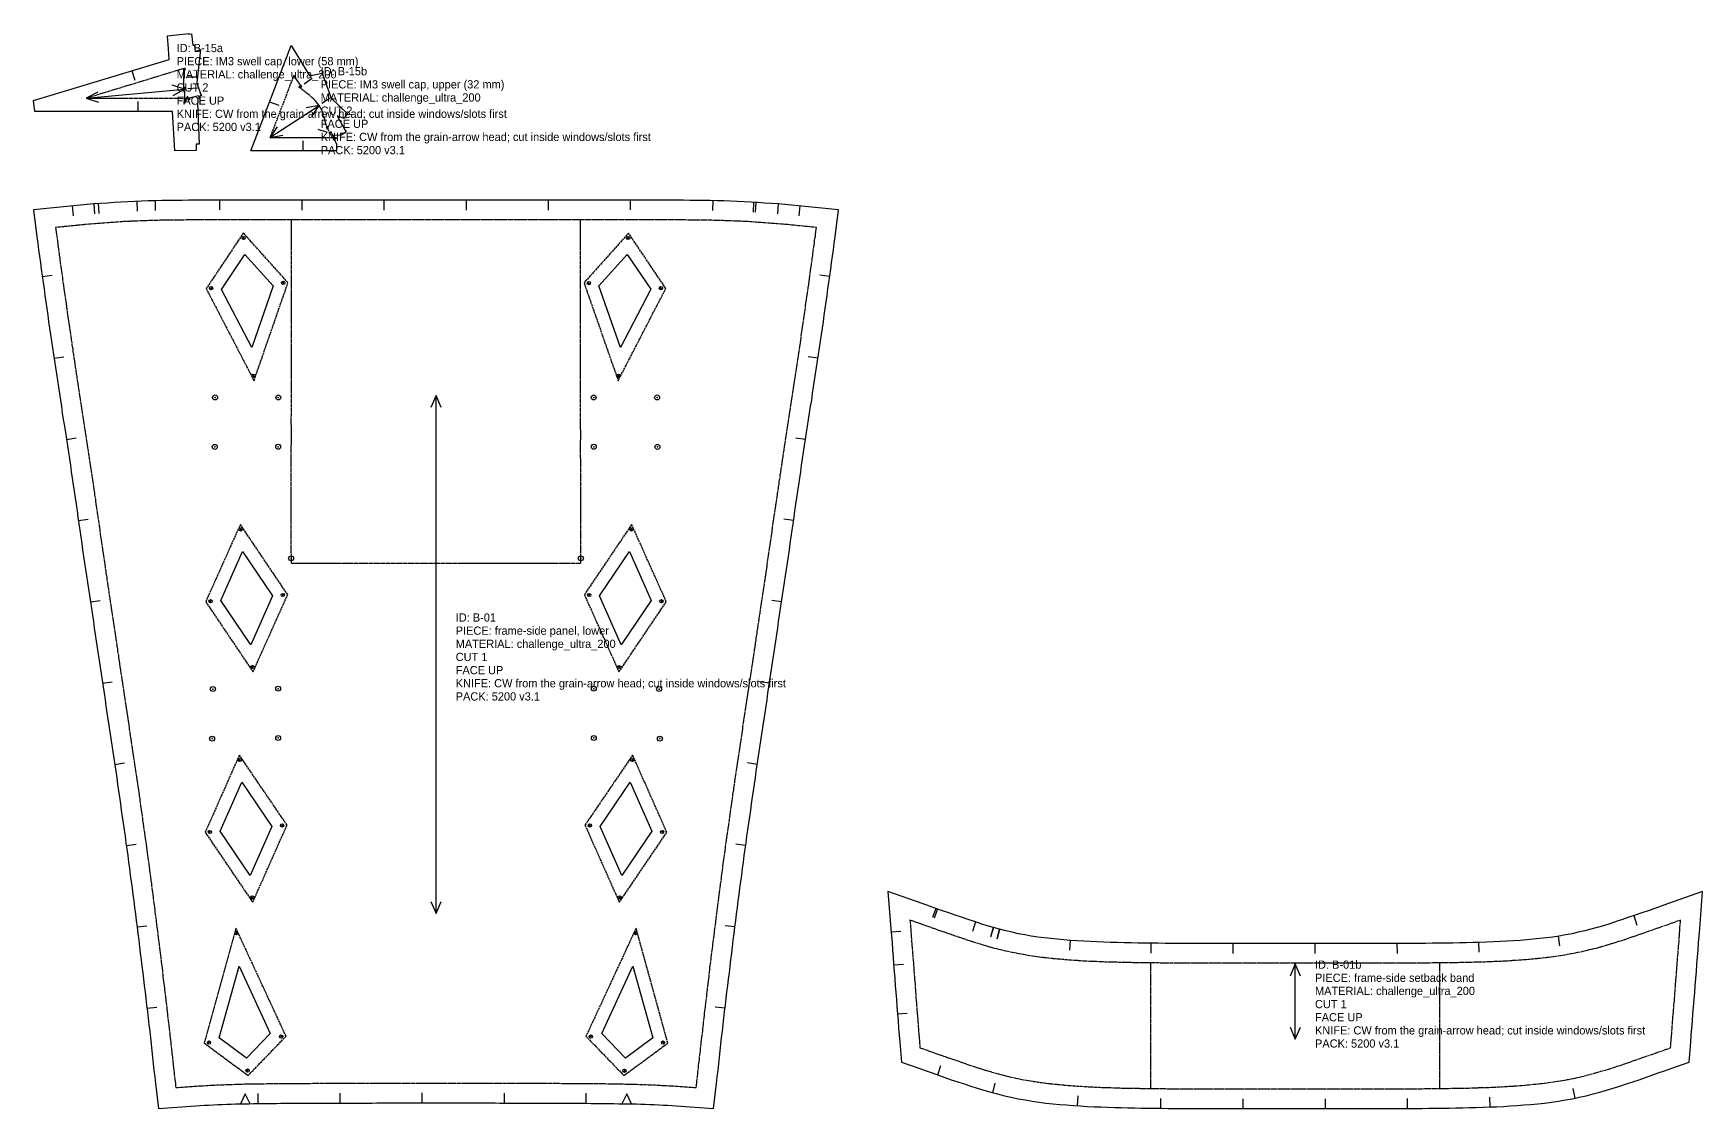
# Model space of a CAD drawing. Header units: millimetres. Extents: x 0 to 2076, y -5 to 654.
# Drawn here: x 0 to 1016, y 0 to 654 of the extents above; entities that cross this region are included whole.
import ezdxf

# ---------------------------------------------------------------- set-up
doc = ezdxf.new("R2010")
doc.units = ezdxf.units.MM
doc.linetypes.add('DASHED', pattern=[1.524, 1.27, -0.254])
for name, color, linetype in [('CUT', 7, 'Continuous'), ('DRILL', 4, 'Continuous'), ('GRAIN', 5, 'Continuous'), ('NOTCH', 1, 'Continuous'), ('SEW', 3, 'Continuous'), ('TEXT', 2, 'Continuous')]:
    doc.layers.add(name, color=color, linetype=linetype)

# ---------------------------------------------------------------- blocks, each defined once
blk = doc.blocks.new('B-01_0')
at = {"layer": 'CUT'}
blk.add_lwpolyline([(729.3, 35.6), (731.1, 20.3), (745.3, 21.3), (748, 21.5), (750.8, 21.7), (753.5, 21.9), (756.3, 22.1), (759, 22.3), (761.7, 22.4), (764.5, 22.6), (767.2, 22.7), (769.9, 22.8), (772.6, 22.9), (775.3, 23), (778, 23.1), (780.8, 23.2), (783.5, 23.3), (786.3, 23.3), (789, 23.4), (791.8, 23.4), (794.5, 23.4), (797.3, 23.5), (800.1, 23.5), (802.8, 23.5), (805.6, 23.6), (808.4, 23.6), (811.1, 23.6), (813.9, 23.6), (816.7, 23.6), (819.5, 23.6), (822.2, 23.6), (825, 23.7), (827.8, 23.7), (830.6, 23.7), (833.3, 23.7), (836.1, 23.7), (838.9, 23.7), (841.7, 23.7), (844.4, 23.7), (847.2, 23.7), (850, 23.7), (852.8, 23.7), (855.5, 23.7), (858.3, 23.7), (861.1, 23.7), (863.9, 23.8), (866.7, 23.8), (869.4, 23.8), (872.2, 23.8), (875, 23.8), (877.8, 23.8), (880.5, 23.8), (883.3, 23.8), (886.1, 23.8), (888.9, 23.8), (891.7, 23.8), (894.4, 23.8), (897.2, 23.8), (900, 23.8), (902.8, 23.8), (905.6, 23.8), (908.3, 23.8), (911.1, 23.8), (913.9, 23.8), (916.7, 23.8), (919.4, 23.8), (922.2, 23.8), (925, 23.8), (927.8, 23.8), (930.6, 23.8), (933.3, 23.8), (936.1, 23.8), (938.9, 23.7), (941.7, 23.7), (944.4, 23.7), (947.2, 23.7), (950, 23.7), (952.8, 23.7), (955.6, 23.7), (958.3, 23.7), (961.1, 23.7), (963.9, 23.7), (966.7, 23.7), (969.4, 23.7), (972.2, 23.7), (975, 23.7), (977.8, 23.6), (980.5, 23.6), (983.3, 23.6), (986.1, 23.6), (988.9, 23.6), (991.6, 23.6), (994.4, 23.5), (997.2, 23.5), (999.9, 23.5), (1002.7, 23.5), (1005.5, 23.4), (1008.2, 23.4), (1011, 23.3), (1013.7, 23.3), (1016.4, 23.2), (1019.2, 23.2), (1022, 23.1), (1024.7, 23), (1027.4, 22.9), (1030.1, 22.8), (1032.8, 22.7), (1035.6, 22.6), (1038.3, 22.4), (1041, 22.3), (1043.7, 22.1), (1046.5, 21.9), (1049.2, 21.7), (1051.9, 21.5), (1054.7, 21.3), (1068.9, 20.3), (1070.7, 35.6), (1071.2, 39.6), (1071.7, 43.7), (1072.1, 47.6), (1072.6, 51.6), (1073, 55.5), (1073.4, 59.5), (1073.9, 63.4), (1074.4, 67.4), (1074.8, 71.4), (1075.3, 75.3), (1075.7, 79.3), (1076.2, 83.2), (1076.7, 87.2), (1077.1, 91.2), (1077.6, 95.1), (1078.1, 99.1), (1078.6, 103), (1079, 107), (1079.5, 110.9), (1080, 114.9), (1080.5, 118.8), (1081, 122.8), (1081.5, 126.8), (1082, 130.7), (1082.5, 134.7), (1083, 138.6), (1083.5, 142.6), (1084, 146.5), (1084.5, 150.5), (1085, 154.4), (1085.6, 158.4), (1086.1, 162.3), (1086.6, 166.3), (1087.1, 170.2), (1087.7, 174.2), (1088.2, 178.1), (1088.8, 182.1), (1089.3, 186), (1089.9, 190), (1090.4, 193.9), (1091, 197.9), (1091.6, 201.8), (1092.1, 205.8), (1092.7, 209.8), (1093.3, 213.7), (1093.8, 217.7), (1094.4, 221.6), (1095, 225.6), (1095.6, 229.5), (1096.2, 233.5), (1096.8, 237.4), (1097.3, 241.4), (1097.9, 245.4), (1098.5, 249.3), (1099.1, 253.3), (1099.7, 257.2), (1100.3, 261.2), (1100.9, 265.2), (1101.5, 269.1), (1102.1, 273.1), (1102.7, 277), (1103.3, 281), (1103.9, 285), (1104.5, 288.9), (1105.1, 292.9), (1105.7, 296.8), (1106.3, 300.8), (1106.9, 304.8), (1107.5, 308.7), (1108, 312.7), (1108.6, 316.7), (1109.2, 320.6), (1109.8, 324.6), (1110.4, 328.6), (1111, 332.5), (1111.6, 336.5), (1112.2, 340.5), (1112.7, 344.4), (1113.3, 348.4), (1113.9, 352.4), (1114.5, 356.3), (1115.1, 360.3), (1115.6, 364.2), (1116.2, 368.2), (1116.8, 372.2), (1117.4, 376.1), (1118, 380.1), (1118.5, 384), (1119.1, 388), (1119.7, 392), (1120.3, 395.9), (1120.8, 399.9), (1121.4, 403.8), (1122, 407.8), (1122.6, 411.7), (1123.2, 415.7), (1123.8, 419.7), (1124.4, 423.7), (1125, 427.6), (1125.6, 431.6), (1126.2, 435.5), (1126.8, 439.5), (1127.4, 443.5), (1128, 447.4), (1128.7, 451.4), (1129.3, 455.4), (1129.8, 459.4), (1130.5, 463.3), (1131.1, 467.3), (1131.6, 471.3), (1132.2, 475.2), (1132.8, 479.2), (1133.4, 483.2), (1134, 487.2), (1134.6, 491.2), (1135.2, 495.1), (1135.8, 499.1), (1136.4, 503.1), (1136.9, 507.1), (1137.5, 511.1), (1138.1, 515.1), (1138.6, 519), (1139.2, 523), (1139.7, 527), (1140.3, 531), (1140.8, 534.9), (1141.4, 538.9), (1141.9, 542.9), (1142.4, 546.9), (1143, 550.8), (1145.1, 567.1), (1128.7, 568.7), (1124.7, 569.1), (1120.7, 569.5), (1116.5, 570), (1112.4, 570.3), (1108.3, 570.7), (1104.2, 571), (1100, 571.3), (1095.9, 571.6), (1091.8, 571.9), (1087.6, 572.1), (1083.4, 572.3), (1079.3, 572.4), (1075.2, 572.6), (1071, 572.7), (1067, 572.8), (1062.8, 572.8), (1058.7, 572.9), (1054.6, 572.9), (1050.6, 573), (1046.4, 573), (1042.4, 573), (1038.3, 573.1), (1034.2, 573.1), (1030.1, 573), (1026.1, 573.1), (1022, 573.1), (1017.9, 573.1), (1013.9, 573.1), (1009.8, 573.1), (1005.7, 573.1), (1001.7, 573.1), (997.5, 573.1), (993.5, 573.1), (989.5, 573.1), (985.4, 573.1), (981.3, 573), (977.2, 573.1), (973.1, 573), (969.1, 573), (965.1, 573), (961, 573), (956.9, 573), (952.9, 573), (948.8, 573), (944.7, 573), (940.7, 573), (936.6, 573), (932.5, 573), (928.5, 573), (924.4, 573), (920.3, 573), (916.3, 573), (912.2, 573), (908.1, 573), (904.1, 573), (900, 573), (895.9, 573), (891.9, 573), (887.8, 573), (883.7, 573), (879.7, 573), (875.6, 573), (871.5, 573), (867.5, 573), (863.4, 573), (859.3, 573), (855.3, 573), (851.2, 573), (847.1, 573), (843.1, 573), (839, 573), (834.9, 573), (830.9, 573), (826.8, 573), (822.7, 573), (818.7, 573), (814.7, 573.1), (810.5, 573.1), (806.5, 573.1), (802.5, 573.1), (798.3, 573.1), (794.3, 573.1), (790.2, 573.1), (786.1, 573.1), (782.1, 573.1), (778.1, 573.1), (773.9, 573.1), (769.9, 573.1), (765.8, 573.1), (761.7, 573.1), (757.6, 573), (753.6, 573), (749.4, 573), (745.4, 572.9), (741.3, 572.9), (737.2, 572.9), (733, 572.8), (729, 572.7), (724.8, 572.6), (720.7, 572.4), (716.6, 572.3), (712.4, 572.1), (708.2, 571.8), (704.1, 571.6), (700, 571.3), (695.8, 571), (691.7, 570.7), (687.6, 570.3), (683.5, 570), (679.3, 569.5), (675.3, 569.1), (671.3, 568.7), (654.9, 567.1), (657, 550.8), (657.6, 546.9), (658.1, 542.9), (658.6, 538.9), (659.2, 534.9), (659.7, 531), (660.3, 527), (660.8, 523), (661.4, 519), (661.9, 515.1), (662.5, 511.1), (663.1, 507.1), (663.7, 503.1), (664.2, 499.1), (664.8, 495.2), (665.4, 491.2), (666, 487.2), (666.6, 483.2), (667.2, 479.2), (667.8, 475.2), (668.4, 471.3), (668.9, 467.4), (669.5, 463.3), (670.2, 459.3), (670.7, 455.4), (671.4, 451.4), (672, 447.5), (672.5, 443.5), (673.1, 439.5), (673.8, 435.5), (674.4, 431.6), (675, 427.6), (675.6, 423.6), (676.2, 419.7), (676.8, 415.7), (677.4, 411.8), (677.9, 407.8), (678.5, 403.8), (679.1, 399.9), (679.7, 395.9), (680.3, 392), (680.9, 388), (681.5, 384), (682, 380.1), (682.6, 376.1), (683.2, 372.2), (683.8, 368.2), (684.4, 364.2), (684.9, 360.3), (685.5, 356.3), (686.1, 352.4), (686.7, 348.4), (687.3, 344.4), (687.8, 340.5), (688.4, 336.5), (689, 332.5), (689.6, 328.6), (690.2, 324.6), (690.8, 320.6), (691.4, 316.7), (692, 312.7), (692.6, 308.7), (693.1, 304.8), (693.7, 300.8), (694.3, 296.8), (694.9, 292.9), (695.5, 288.9), (696.1, 285), (696.7, 281), (697.3, 277), (697.9, 273.1), (698.5, 269.1), (699.1, 265.2), (699.7, 261.2), (700.3, 257.2), (700.9, 253.3), (701.5, 249.3), (702.1, 245.4), (702.7, 241.4), (703.2, 237.4), (703.8, 233.5), (704.4, 229.5), (705, 225.6), (705.6, 221.6), (706.2, 217.7), (706.7, 213.7), (707.3, 209.8), (707.9, 205.8), (708.4, 201.8), (709, 197.9), (709.6, 193.9), (710.1, 190), (710.7, 186), (711.2, 182.1), (711.8, 178.1), (712.3, 174.2), (712.8, 170.2), (713.4, 166.3), (713.9, 162.3), (714.4, 158.4), (715, 154.4), (715.5, 150.5), (716, 146.5), (716.5, 142.6), (717, 138.6), (717.5, 134.7), (718, 130.7), (718.5, 126.8), (719, 122.8), (719.5, 118.8), (720, 114.9), (720.5, 110.9), (721, 107), (721.5, 103), (721.9, 99), (722.4, 95.1), (722.9, 91.2), (723.3, 87.2), (723.8, 83.3), (724.3, 79.3), (724.7, 75.3), (725.2, 71.3), (725.7, 67.4), (726.1, 63.4), (726.6, 59.5), (727, 55.5), (727.4, 51.6), (727.9, 47.6), (728.3, 43.7), (728.8, 39.6)], close=True, dxfattribs=at)
at = {"layer": 'CUT', "linetype": 'CONTINUOUS'}
for points in [[(787.8, 483.4), (769.4, 518.7), (783.6, 540), (800.8, 521)], [(1012.4, 483.4), (999.2, 521), (1016.3, 540), (1030.7, 518.8)], [(787.2, 302.4), (769, 329.5), (782.3, 359.3), (800.5, 332.2)], [(1012.8, 302.4), (999.5, 332.2), (1017.7, 359.3), (1031, 329.5)], [(786.9, 162.2), (768.6, 189.2), (781.8, 219), (800.1, 192)], [(1013.1, 162.2), (999.9, 192), (1018.2, 219), (1031.4, 189.2)], [(784.7, 51), (768, 63.4), (780.1, 107), (799.1, 65.9)], [(1015.3, 51), (1000.9, 65.9), (1019.9, 106.9), (1032, 63.4)]]:
    blk.add_lwpolyline(points, close=True, dxfattribs=at)
at = {"layer": 'DRILL'}
for centre, radius in [((782.9, 550), 1), ((1017, 550), 1), ((763.1, 519.5), 1), ((807, 522.7), 1), ((993.1, 522.6), 1), ((1036.9, 519.5), 1), ((789, 466.2), 1), ((1011.1, 466.2), 1), ((765.5, 453), 1.5), ((804, 453), 1.5), ((996, 453), 1.5), ((1034.6, 453), 1.5), ((765.3, 422.9), 1.5), ((803.9, 423), 1.5), ((996.1, 423), 1.5), ((1034.8, 422.9), 1.5), ((781.1, 372.7), 1), ((1018.9, 372.7), 1), ((811.8, 355.1), 1.5), ((988.2, 355.1), 1.5), ((762.8, 329), 1), ((806.7, 332.8), 1), ((993.3, 332.8), 1), ((1037.2, 329), 1), ((788.3, 289), 1), ((1011.6, 289), 1), ((764.2, 275.6), 1.5), ((803.9, 275.8), 1.5), ((996.1, 275.8), 1.5), ((1035.8, 275.6), 1.5), ((763.7, 245.4), 1.5), ((803.9, 245.8), 1.5), ((996.1, 245.8), 1.5), ((1036.3, 245.4), 1.5), ((780.6, 232.4), 1), ((1019.4, 232.4), 1), ((806.3, 192.6), 1), ((993.7, 192.6), 1), ((762.4, 188.6), 1), ((1037.6, 188.6), 1), ((788.1, 148.8), 1), ((1011.9, 148.8), 1), ((778.5, 127.1), 1), ((1021.5, 127.1), 1), ((761.8, 60.5), 1), ((805.7, 64.1), 1), ((994.3, 64.1), 1), ((1038.2, 60.5), 1), ((785.3, 43.4), 1), ((1014.7, 43.3), 1)]:
    blk.add_circle(centre, radius, dxfattribs=at)
for p in [(782.9, 550), (1017, 550), (763.1, 519.5), (807, 522.7), (993.1, 522.6), (1036.9, 519.5), (789, 466.2), (1011.1, 466.2), (765.5, 453), (804, 453), (996, 453), (1034.6, 453), (765.3, 422.9), (803.9, 423), (996.1, 423), (1034.8, 422.9), (781.1, 372.7), (1018.9, 372.7), (811.8, 355.1), (988.2, 355.1), (762.8, 329), (806.7, 332.8), (993.3, 332.8), (1037.2, 329), (788.3, 289), (1011.6, 289), (764.2, 275.6), (803.9, 275.8), (996.1, 275.8), (1035.8, 275.6), (763.7, 245.4), (803.9, 245.8), (996.1, 245.8), (1036.3, 245.4), (780.6, 232.4), (1019.4, 232.4), (762.4, 188.6), (806.3, 192.6), (993.7, 192.6), (1037.6, 188.6), (788.1, 148.8), (1011.9, 148.8), (778.5, 127.1), (1021.5, 127.1), (805.7, 64.1), (994.3, 64.1), (761.8, 60.5), (1038.2, 60.5), (785.3, 43.4), (1014.7, 43.3)]:
    blk.add_point(p, dxfattribs=at)
at = {"layer": 'GRAIN'}
for points in [[(903.1, 446.8), (900, 454.2), (896.9, 446.8)], [(900, 139.1), (900, 454.2)], [(896.9, 146.4), (900, 139.1), (903.1, 146.4)]]:
    blk.add_lwpolyline(points, dxfattribs=at)
at = {"layer": 'NOTCH'}
for points in [[(678.5, 569.5), (679.2, 563.5)], [(691.7, 570.7), (692.2, 564.7)], [(694.3, 570.9), (694.8, 564.9)], [(717.8, 572.3), (718, 566.3)], [(729, 572.7), (729.1, 566.7)], [(768.3, 573.1), (768.3, 567.1)], [(818.3, 573), (818.3, 567)], [(868.2, 573), (868.3, 567)], [(918.3, 573), (918.3, 567)], [(968.3, 573), (968.3, 567)], [(1018.2, 573.1), (1018.2, 567.1)], [(1068.5, 572.7), (1068.4, 566.7)], [(1093.3, 571.8), (1093, 565.8)], [(1094.7, 571.7), (1094.3, 565.7)], [(1108.3, 570.7), (1107.8, 564.7)], [(1121.5, 569.5), (1120.8, 563.5)], [(660.3, 526.5), (666.3, 527.4)], [(1139.7, 526.5), (1133.7, 527.4)], [(667.5, 476.9), (673.4, 477.8)], [(1132.5, 476.9), (1126.6, 477.8)], [(675, 427.4), (680.9, 428.4)], [(1125, 427.4), (1119.1, 428.3)], [(682.3, 378.1), (688.3, 378.9)], [(1117.7, 378.1), (1111.7, 378.9)], [(689.6, 328.6), (695.5, 329.5)], [(1110.4, 328.6), (1104.5, 329.5)], [(697, 279.1), (702.9, 280)], [(1103, 279.1), (1097.1, 280)], [(704.4, 229.7), (710.3, 230.6)], [(1095.6, 229.7), (1089.7, 230.6)], [(711.5, 180.3), (717.4, 181.1)], [(1088.5, 180.3), (1082.6, 181.1)], [(718, 130.9), (723.9, 131.6)], [(1082, 130.9), (1076, 131.6)], [(724, 81.4), (730, 82.1)], [(1076, 81.4), (1070, 82.1)], [(786.9, 23.3), (783.8, 29.3), (780.9, 23.2)], [(791.8, 23.4), (791.7, 29.4)], [(841.6, 23.7), (841.6, 29.7)], [(891.6, 23.8), (891.6, 29.8)], [(941.6, 23.7), (941.6, 29.7)], [(991.5, 23.6), (991.5, 29.6)], [(1019.1, 23.2), (1016.2, 29.2), (1013.1, 23.3)]]:
    blk.add_lwpolyline(points, dxfattribs=at)
at = {"layer": 'SEW', "linetype": 'DASHED'}
for points in [[(741.6, 33.1), (744.4, 33.3), (747.2, 33.5), (750, 33.7), (752.7, 33.9), (755.5, 34.1), (758.3, 34.2), (761, 34.4), (763.8, 34.6), (766.6, 34.7), (769.4, 34.8), (772.2, 34.9), (774.9, 35), (777.7, 35.1), (780.5, 35.2), (783.3, 35.3), (786, 35.3), (788.8, 35.4), (791.6, 35.4), (794.4, 35.4), (797.2, 35.5), (799.9, 35.5), (802.7, 35.5), (805.5, 35.5), (808.3, 35.6), (811.1, 35.6), (813.8, 35.6), (816.6, 35.6), (819.4, 35.6), (822.2, 35.6), (825, 35.7), (827.7, 35.7), (830.5, 35.7), (833.3, 35.7), (836.1, 35.7), (838.9, 35.7), (841.6, 35.7), (844.4, 35.7), (847.2, 35.7), (850, 35.7), (852.7, 35.7), (855.5, 35.7), (858.3, 35.7), (861.1, 35.7), (863.9, 35.8), (866.6, 35.8), (869.4, 35.8), (872.2, 35.8), (875, 35.8), (877.8, 35.8), (880.5, 35.8), (883.3, 35.8), (886.1, 35.8), (888.9, 35.8), (891.7, 35.8), (894.4, 35.8), (897.2, 35.8), (900, 35.8), (902.8, 35.8), (905.6, 35.8), (908.3, 35.8), (911.1, 35.8), (913.9, 35.8), (916.7, 35.8), (919.5, 35.8), (922.2, 35.8), (925, 35.8), (927.8, 35.8), (930.6, 35.8), (933.4, 35.8), (936.1, 35.8), (938.9, 35.7), (941.7, 35.7), (944.5, 35.7), (947.2, 35.7), (950, 35.7), (952.8, 35.7), (955.6, 35.7), (958.4, 35.7), (961.1, 35.7), (963.9, 35.7), (966.7, 35.7), (969.5, 35.7), (972.3, 35.7), (975, 35.7), (977.8, 35.6), (980.6, 35.6), (983.4, 35.6), (986.2, 35.6), (988.9, 35.6), (991.7, 35.6), (994.5, 35.5), (997.3, 35.5), (1000.1, 35.5), (1002.8, 35.5), (1005.6, 35.4), (1008.4, 35.4), (1011.2, 35.3), (1014, 35.3), (1016.7, 35.2), (1019.5, 35.2), (1022.3, 35.1), (1025.1, 35), (1027.8, 34.9), (1030.6, 34.8), (1033.4, 34.7), (1036.2, 34.5), (1038.9, 34.4), (1041.7, 34.2), (1044.5, 34.1), (1047.3, 33.9), (1050, 33.7), (1052.8, 33.5), (1055.6, 33.3), (1058.4, 33.1), (1058.8, 37), (1059.3, 41), (1059.7, 45), (1060.2, 48.9), (1060.6, 52.9), (1061.1, 56.9), (1061.5, 60.8), (1062, 64.8), (1062.5, 68.8), (1062.9, 72.7), (1063.4, 76.7), (1063.8, 80.7), (1064.3, 84.6), (1064.8, 88.6), (1065.2, 92.6), (1065.7, 96.5), (1066.2, 100.5), (1066.6, 104.5), (1067.1, 108.4), (1067.6, 112.4), (1068.1, 116.4), (1068.6, 120.3), (1069.1, 124.3), (1069.6, 128.2), (1070.1, 132.2), (1070.6, 136.2), (1071.1, 140.1), (1071.6, 144.1), (1072.1, 148.1), (1072.6, 152), (1073.1, 156), (1073.7, 160), (1074.2, 163.9), (1074.7, 167.9), (1075.2, 171.8), (1075.8, 175.8), (1076.3, 179.8), (1076.9, 183.7), (1077.4, 187.7), (1078, 191.7), (1078.6, 195.6), (1079.1, 199.6), (1079.7, 203.5), (1080.3, 207.5), (1080.8, 211.5), (1081.4, 215.4), (1082, 219.4), (1082.5, 223.4), (1083.1, 227.3), (1083.7, 231.3), (1084.3, 235.2), (1084.9, 239.2), (1085.5, 243.2), (1086.1, 247.1), (1086.7, 251.1), (1087.2, 255.1), (1087.8, 259), (1088.4, 263), (1089, 266.9), (1089.6, 270.9), (1090.2, 274.9), (1090.8, 278.8), (1091.4, 282.8), (1092, 286.7), (1092.6, 290.7), (1093.2, 294.7), (1093.8, 298.6), (1094.4, 302.6), (1095, 306.6), (1095.6, 310.5), (1096.2, 314.5), (1096.8, 318.4), (1097.4, 322.4), (1097.9, 326.4), (1098.5, 330.3), (1099.1, 334.3), (1099.7, 338.2), (1100.3, 342.2), (1100.9, 346.2), (1101.5, 350.1), (1102, 354.1), (1102.6, 358.1), (1103.2, 362), (1103.8, 366), (1104.4, 369.9), (1104.9, 373.9), (1105.5, 377.9), (1106.1, 381.8), (1106.7, 385.8), (1107.2, 389.7), (1107.8, 393.7), (1108.4, 397.7), (1109, 401.6), (1109.6, 405.6), (1110.2, 409.6), (1110.8, 413.5), (1111.4, 417.5), (1112, 421.5), (1112.5, 425.4), (1113.2, 429.4), (1113.8, 433.4), (1114.4, 437.3), (1115, 441.3), (1115.6, 445.3), (1116.2, 449.3), (1116.8, 453.2), (1117.4, 457.2), (1118, 461.2), (1118.6, 465.1), (1119.2, 469.1), (1119.8, 473.1), (1120.4, 477), (1121, 481), (1121.6, 485), (1122.2, 488.9), (1122.7, 492.9), (1123.3, 496.9), (1123.9, 500.9), (1124.5, 504.8), (1125, 508.8), (1125.6, 512.8), (1126.2, 516.7), (1126.7, 520.7), (1127.3, 524.7), (1127.8, 528.6), (1128.4, 532.6), (1128.9, 536.6), (1129.5, 540.5), (1130, 544.5), (1130.5, 548.5), (1131.1, 552.4), (1131.6, 556.4), (1127.5, 556.8), (1123.5, 557.2), (1119.4, 557.6), (1115.4, 558), (1111.4, 558.4), (1107.3, 558.7), (1103.2, 559), (1099.2, 559.3), (1095.1, 559.6), (1091.1, 559.9), (1087, 560.1), (1083, 560.3), (1078.9, 560.4), (1074.8, 560.6), (1070.8, 560.7), (1066.7, 560.8), (1062.6, 560.9), (1058.6, 560.9), (1054.5, 560.9), (1050.4, 561), (1046.4, 561), (1042.3, 561), (1038.2, 561.1), (1034.2, 561.1), (1030.1, 561), (1026, 561.1), (1022, 561.1), (1017.9, 561.1), (1013.8, 561.1), (1009.8, 561.1), (1005.7, 561.1), (1001.6, 561.1), (997.6, 561.1), (993.5, 561.1), (989.4, 561.1), (985.4, 561.1), (981.3, 561), (977.3, 561.1), (973.2, 561), (969.1, 561), (965.1, 561), (961, 561), (956.9, 561), (952.9, 561), (948.8, 561), (944.7, 561), (940.7, 561), (936.6, 561), (932.5, 561), (928.5, 561), (924.4, 561), (920.3, 561), (916.3, 561), (912.2, 561), (908.1, 561), (904.1, 561), (900, 561), (895.9, 561), (891.9, 561), (887.8, 561), (883.7, 561), (879.7, 561), (875.6, 561), (871.5, 561), (867.5, 561), (863.4, 561), (859.3, 561), (855.3, 561), (851.2, 561), (847.1, 561), (843.1, 561), (839, 561), (834.9, 561), (830.9, 561), (826.8, 561), (822.7, 561), (818.7, 561), (814.6, 561.1), (810.6, 561.1), (806.5, 561.1), (802.4, 561.1), (798.4, 561.1), (794.3, 561.1), (790.2, 561.1), (786.2, 561.1), (782.1, 561.1), (778, 561.1), (774, 561.1), (769.9, 561.1), (765.8, 561.1), (761.8, 561.1), (757.7, 561), (753.6, 561), (749.6, 561), (745.5, 560.9), (741.4, 560.9), (737.4, 560.9), (733.3, 560.8), (729.2, 560.7), (725.2, 560.6), (721.1, 560.4), (717, 560.3), (713, 560.1), (708.9, 559.9), (704.9, 559.6), (700.8, 559.3), (696.8, 559), (692.7, 558.7), (688.6, 558.4), (684.6, 558), (680.6, 557.6), (676.5, 557.2), (672.5, 556.8), (668.4, 556.4), (668.9, 552.4), (669.5, 548.5), (670, 544.5), (670.5, 540.5), (671.1, 536.6), (671.6, 532.6), (672.2, 528.6), (672.7, 524.7), (673.3, 520.7), (673.8, 516.7), (674.4, 512.8), (675, 508.8), (675.5, 504.8), (676.1, 500.9), (676.7, 496.9), (677.3, 492.9), (677.8, 488.9), (678.4, 485), (679, 481), (679.6, 477), (680.2, 473.1), (680.8, 469.1), (681.4, 465.1), (682, 461.2), (682.6, 457.2), (683.2, 453.2), (683.8, 449.3), (684.4, 445.3), (685, 441.3), (685.6, 437.3), (686.2, 433.4), (686.8, 429.4), (687.4, 425.4), (688, 421.5), (688.6, 417.5), (689.2, 413.5), (689.8, 409.6), (690.4, 405.6), (691, 401.6), (691.6, 397.7), (692.2, 393.7), (692.8, 389.7), (693.3, 385.8), (693.9, 381.8), (694.5, 377.9), (695.1, 373.9), (695.6, 369.9), (696.2, 366), (696.8, 362), (697.4, 358.1), (698, 354.1), (698.5, 350.1), (699.1, 346.2), (699.7, 342.2), (700.3, 338.2), (700.9, 334.3), (701.5, 330.3), (702.1, 326.4), (702.6, 322.4), (703.2, 318.4), (703.8, 314.5), (704.4, 310.5), (705, 306.6), (705.6, 302.6), (706.2, 298.6), (706.8, 294.7), (707.4, 290.7), (708, 286.7), (708.6, 282.8), (709.2, 278.8), (709.8, 274.9), (710.4, 270.9), (711, 266.9), (711.6, 263), (712.2, 259), (712.8, 255.1), (713.3, 251.1), (713.9, 247.1), (714.5, 243.2), (715.1, 239.2), (715.7, 235.2), (716.3, 231.3), (716.9, 227.3), (717.5, 223.4), (718, 219.4), (718.6, 215.4), (719.2, 211.5), (719.8, 207.5), (720.3, 203.5), (720.9, 199.6), (721.4, 195.6), (722, 191.7), (722.6, 187.7), (723.1, 183.7), (723.7, 179.8), (724.2, 175.8), (724.7, 171.8), (725.3, 167.9), (725.8, 163.9), (726.3, 160), (726.9, 156), (727.4, 152), (727.9, 148.1), (728.4, 144.1), (728.9, 140.1), (729.4, 136.2), (729.9, 132.2), (730.4, 128.2), (730.9, 124.3), (731.4, 120.3), (731.9, 116.4), (732.4, 112.4), (732.9, 108.4), (733.4, 104.5), (733.8, 100.5), (734.3, 96.5), (734.8, 92.6), (735.3, 88.6), (735.7, 84.6), (736.2, 80.7), (736.6, 76.7), (737.1, 72.7), (737.6, 68.8), (738, 64.8), (738.5, 60.8), (738.9, 56.9), (739.4, 52.9), (739.8, 48.9), (740.2, 45), (740.7, 41), (741.2, 37)], [(789.2, 463.2), (809.9, 522.9), (782.7, 553), (760.1, 519.2)], [(1010.9, 463.2), (1039.9, 519.3), (1017.2, 553), (990.1, 522.8)], [(788.6, 286), (809.7, 333), (780.9, 375.7), (759.8, 328.7)], [(1011.4, 286), (1040.2, 328.7), (1019.1, 375.7), (990.3, 333)], [(788.4, 145.8), (809.3, 192.8), (780.3, 235.4), (759.5, 188.4)], [(1011.6, 145.8), (1040.5, 188.4), (1019.7, 235.4), (990.7, 192.8)], [(785.6, 40.4), (808.7, 64.3), (778.2, 130.1), (758.9, 60.3)], [(1014.4, 40.4), (1041.1, 60.2), (1021.8, 130.1), (991.3, 64.3)]]:
    blk.add_lwpolyline(points, close=True, dxfattribs=at)
for points in [[(812, 352.1), (811.9, 360.8), (811.9, 369.5), (811.9, 378.2), (811.9, 387), (811.9, 395.7), (811.9, 404.4), (811.9, 413.1), (811.9, 421.8), (812, 430.5), (811.9, 439.2), (812, 447.9), (812, 456.6), (812, 465.3), (812, 474), (812, 482.7), (812, 491.4), (812, 500.1), (812, 508.8), (812, 517.5), (812, 526.2), (812, 534.9), (812, 543.7), (812, 552.4), (812, 561.1)], [(988.1, 352.1), (988.1, 360.8), (988.1, 369.5), (988.1, 378.3), (988.1, 387), (988.1, 395.7), (988.1, 404.4), (988.1, 413.1), (988, 421.8), (988.1, 430.5), (988, 439.2), (988, 447.9), (988, 456.6), (988, 465.3), (988, 474), (988, 482.7), (988, 491.4), (988, 500.1), (988, 508.8), (987.9, 517.5), (987.9, 526.2), (988, 534.9), (988, 543.7), (988, 552.4), (988, 561.1)], [(812, 352.1), (819.3, 352.1), (826.6, 352.1), (834, 352.1), (841.3, 352.1), (848.6, 352.1), (856, 352.1), (863.3, 352.1), (870.7, 352.1), (878, 352.1), (885.3, 352.1), (892.7, 352.1), (900, 352.1), (907.3, 352.1), (914.7, 352.1), (922, 352.1), (929.3, 352.1), (936.7, 352.1), (944, 352.1), (951.4, 352.1), (958.7, 352.1), (966, 352.1), (973.4, 352.1), (980.7, 352.1), (988.1, 352.1)]]:
    blk.add_lwpolyline(points, dxfattribs=at)
at = {"layer": 'TEXT'}
for s, p in [('ID: B-01', (912, 316.6)), ('PIECE: frame-side panel, lower', (912, 308.6)), ('MATERIAL: challenge_ultra_200', (912, 300.6)), ('CUT 1', (912, 292.6)), ('FACE UP', (912, 284.6)), ('KNIFE: CW from the grain-arrow head; cut inside windows/slots first', (912, 276.6)), ('PACK: 5200 v3.1', (912, 268.6))]:
    blk.add_text(s, height=5, dxfattribs=at).set_placement(p)
blk = doc.blocks.new('B-01b_1')
at = {"layer": 'CUT'}
blk.add_lwpolyline([(659.2, 579.4), (660.2, 567.3), (671.4, 563.4), (675.2, 562), (679, 560.7), (682.9, 559.3), (686.7, 558), (690.6, 556.6), (694.5, 555.3), (698.4, 554), (702.4, 552.7), (706.4, 551.4), (710.5, 550.2), (714.6, 549), (718.7, 547.9), (722.9, 546.8), (727.1, 545.9), (731.3, 545), (735.6, 544.3), (739.8, 543.6), (744, 543), (748.2, 542.4), (752.4, 541.9), (756.6, 541.5), (760.8, 541.2), (765, 540.8), (769.2, 540.6), (773.3, 540.3), (777.5, 540.1), (781.6, 540), (785.7, 539.8), (789.9, 539.7), (794, 539.6), (798.1, 539.5), (802.2, 539.4), (806.3, 539.3), (810.4, 539.2), (814.5, 539.2), (818.6, 539.2), (822.7, 539.1), (826.7, 539.1), (830.8, 539.1), (834.9, 539.1), (839, 539.1), (843.1, 539), (847.1, 539), (851.2, 539), (855.3, 539), (859.3, 539), (863.4, 539), (867.5, 539), (871.5, 539), (875.6, 539), (879.7, 539), (883.7, 539), (887.8, 539), (891.9, 539), (895.9, 539), (900, 539), (904.1, 539), (908.1, 539), (912.2, 539), (916.3, 539), (920.3, 539), (924.4, 539), (928.5, 539), (932.5, 539), (936.6, 539), (940.7, 539), (944.7, 539), (948.8, 539), (952.9, 539), (956.9, 539), (961, 539.1), (965.1, 539.1), (969.2, 539.1), (973.3, 539.1), (977.3, 539.1), (981.4, 539.2), (985.5, 539.2), (989.6, 539.2), (993.7, 539.3), (997.8, 539.4), (1001.9, 539.5), (1006, 539.6), (1010.1, 539.7), (1014.3, 539.8), (1018.4, 540), (1022.5, 540.1), (1026.7, 540.3), (1030.8, 540.6), (1035, 540.8), (1039.2, 541.2), (1043.4, 541.5), (1047.6, 541.9), (1051.8, 542.4), (1056, 543), (1060.2, 543.6), (1064.4, 544.3), (1068.7, 545), (1072.9, 545.9), (1077.1, 546.8), (1081.3, 547.9), (1085.4, 549), (1089.5, 550.2), (1093.6, 551.4), (1097.6, 552.7), (1101.6, 554), (1105.5, 555.3), (1109.4, 556.6), (1113.3, 558), (1117.1, 559.3), (1121, 560.7), (1124.8, 562), (1128.6, 563.4), (1139.8, 567.3), (1140.8, 579.4), (1141.1, 583.7), (1141.5, 588), (1141.8, 592.4), (1142.1, 596.7), (1142.5, 601), (1142.8, 605.3), (1143.2, 609.6), (1143.5, 613.9), (1143.8, 618.2), (1144.2, 622.5), (1144.5, 626.9), (1144.8, 631.2), (1145.2, 635.5), (1145.5, 639.8), (1145.9, 644.1), (1146.2, 648.4), (1148, 671.1), (1126.6, 663.6), (1122.7, 662.2), (1118.8, 660.8), (1114.8, 659.4), (1110.9, 658.1), (1107, 656.7), (1103.1, 655.4), (1099.2, 654), (1095.3, 652.8), (1091.5, 651.5), (1087.6, 650.3), (1083.8, 649.2), (1080, 648.1), (1076.2, 647.2), (1072.3, 646.3), (1068.5, 645.4), (1064.6, 644.7), (1060.7, 644), (1056.8, 643.4), (1052.9, 642.9), (1048.9, 642.4), (1044.9, 642), (1040.9, 641.6), (1036.9, 641.3), (1032.8, 641), (1028.8, 640.8), (1024.7, 640.6), (1020.6, 640.4), (1016.5, 640.2), (1012.4, 640.1), (1008.3, 640), (1004.1, 639.9), (1000, 639.8), (995.9, 639.7), (991.7, 639.6), (987.6, 639.6), (983.4, 639.6), (979.3, 639.5), (975.1, 639.5), (970.9, 639.5), (966.8, 639.5), (962.6, 639.4), (958.4, 639.4), (954.3, 639.4), (950.1, 639.4), (945.9, 639.4), (941.8, 639.4), (937.6, 639.4), (933.4, 639.4), (929.2, 639.4), (925.1, 639.4), (920.9, 639.4), (916.7, 639.4), (912.5, 639.4), (908.4, 639.4), (904.2, 639.4), (900, 639.4), (895.8, 639.4), (891.6, 639.4), (887.5, 639.4), (883.3, 639.4), (879.1, 639.4), (874.9, 639.4), (870.8, 639.4), (866.6, 639.4), (862.4, 639.4), (858.2, 639.4), (854.1, 639.4), (849.9, 639.4), (845.7, 639.4), (841.6, 639.4), (837.4, 639.4), (833.2, 639.5), (829.1, 639.5), (824.9, 639.5), (820.7, 639.5), (816.6, 639.6), (812.4, 639.6), (808.3, 639.6), (804.1, 639.7), (800, 639.8), (795.9, 639.9), (791.7, 640), (787.6, 640.1), (783.5, 640.2), (779.4, 640.4), (775.3, 640.6), (771.2, 640.8), (767.2, 641), (763.1, 641.3), (759.1, 641.6), (755.1, 642), (751.1, 642.4), (747.1, 642.9), (743.2, 643.4), (739.3, 644), (735.4, 644.7), (731.5, 645.4), (727.7, 646.3), (723.8, 647.2), (720, 648.1), (716.2, 649.2), (712.4, 650.3), (708.5, 651.5), (704.7, 652.8), (700.8, 654), (696.9, 655.4), (693, 656.7), (689.1, 658.1), (685.2, 659.4), (681.2, 660.8), (677.3, 662.2), (673.4, 663.6), (652, 671.1), (653.8, 648.4), (654.1, 644.1), (654.5, 639.8), (654.8, 635.5), (655.2, 631.2), (655.5, 626.9), (655.8, 622.5), (656.2, 618.2), (656.5, 613.9), (656.8, 609.6), (657.2, 605.3), (657.5, 601), (657.9, 596.7), (658.2, 592.4), (658.5, 588), (658.9, 583.7)], close=True, dxfattribs=at)
at = {"layer": 'GRAIN'}
for points in [[(903.1, 619.6), (900, 627), (896.9, 619.6)], [(900, 581.2), (900, 627)], [(896.9, 588.5), (900, 581.2), (903.1, 588.5)]]:
    blk.add_lwpolyline(points, dxfattribs=at)
at = {"layer": 'NOTCH'}
for points in [[(681.2, 660.8), (679.2, 655.2)], [(682.1, 660.5), (680.1, 654.9)], [(705.3, 652.6), (703.4, 646.8)], [(1106.1, 656.4), (1108, 650.7)], [(654, 646.5), (659.9, 647)], [(716.2, 649.2), (714.5, 643.4)], [(716.2, 649.2), (714.5, 643.4)], [(716.2, 649.2), (714.5, 643.4)], [(716.1, 649.2), (714.5, 643.4)], [(719.8, 648.2), (718.3, 642.4)], [(720, 648.1), (718.5, 642.3)], [(720, 648.1), (718.5, 642.3)], [(762.9, 641.3), (762.5, 635.4)], [(1060, 643.9), (1060.9, 638)], [(812.1, 639.6), (812, 633.6)], [(862, 639.4), (862, 633.4)], [(912, 639.4), (912, 633.4)], [(961.9, 639.4), (962, 633.4)], [(1011.6, 640.1), (1011.8, 634.1)], [(655.5, 626.4), (661.5, 626.9)], [(657.9, 596.7), (663.8, 597.1)], [(682.3, 559.5), (684.3, 565.2)], [(682.3, 559.5), (684.3, 565.2)], [(715.8, 548.6), (717.4, 554.4)], [(1070.3, 545.4), (1069.1, 551.2)], [(767.5, 540.7), (767.9, 546.7)], [(818.1, 539.2), (818.2, 545.2)], [(868.3, 539), (868.3, 545)], [(918.3, 539), (918.3, 545)], [(968.3, 539.1), (968.3, 545.1)], [(1018.7, 540), (1018.5, 546)]]:
    blk.add_lwpolyline(points, dxfattribs=at)
at = {"layer": 'SEW', "linetype": 'DASHED'}
blk.add_lwpolyline([(671.5, 576), (675.3, 574.7), (679.2, 573.3), (683, 572), (686.9, 570.6), (690.7, 569.3), (694.5, 568), (698.4, 566.6), (702.2, 565.3), (706.1, 564.1), (710, 562.8), (713.9, 561.7), (717.8, 560.5), (721.7, 559.5), (725.6, 558.5), (729.6, 557.6), (733.6, 556.8), (737.6, 556.1), (741.6, 555.4), (745.6, 554.8), (749.7, 554.3), (753.7, 553.9), (757.8, 553.5), (761.8, 553.1), (765.9, 552.8), (769.9, 552.6), (774, 552.3), (778, 552.1), (782.1, 551.9), (786.2, 551.8), (790.2, 551.7), (794.3, 551.5), (798.4, 551.5), (802.4, 551.4), (806.5, 551.3), (810.5, 551.2), (814.6, 551.2), (818.7, 551.2), (822.7, 551.1), (826.8, 551.1), (830.9, 551.1), (834.9, 551.1), (839, 551.1), (843.1, 551), (847.1, 551), (851.2, 551), (855.3, 551), (859.3, 551), (863.4, 551), (867.5, 551), (871.5, 551), (875.6, 551), (879.7, 551), (883.7, 551), (887.8, 551), (891.9, 551), (895.9, 551), (900, 551), (904.1, 551), (908.1, 551), (912.2, 551), (916.3, 551), (920.3, 551), (924.4, 551), (928.5, 551), (932.5, 551), (936.6, 551), (940.7, 551), (944.7, 551), (948.8, 551), (952.9, 551), (956.9, 551), (961, 551.1), (965.1, 551.1), (969.1, 551.1), (973.2, 551.1), (977.3, 551.1), (981.3, 551.2), (985.4, 551.2), (989.5, 551.2), (993.5, 551.3), (997.6, 551.4), (1001.6, 551.5), (1005.7, 551.5), (1009.8, 551.7), (1013.8, 551.8), (1017.9, 551.9), (1022, 552.1), (1026, 552.3), (1030.1, 552.6), (1034.1, 552.8), (1038.2, 553.1), (1042.2, 553.5), (1046.3, 553.9), (1050.3, 554.3), (1054.4, 554.8), (1058.4, 555.4), (1062.4, 556.1), (1066.4, 556.8), (1070.4, 557.6), (1074.4, 558.5), (1078.3, 559.5), (1082.2, 560.5), (1086.1, 561.7), (1090, 562.8), (1093.9, 564.1), (1097.8, 565.3), (1101.6, 566.6), (1105.5, 568), (1109.3, 569.3), (1113.1, 570.6), (1117, 572), (1120.8, 573.3), (1124.7, 574.7), (1128.5, 576), (1128.8, 580.3), (1129.2, 584.7), (1129.5, 589), (1129.8, 593.3), (1130.2, 597.6), (1130.5, 601.9), (1130.9, 606.2), (1131.2, 610.5), (1131.5, 614.9), (1131.9, 619.2), (1132.2, 623.5), (1132.5, 627.8), (1132.9, 632.1), (1133.2, 636.4), (1133.6, 640.7), (1133.9, 645), (1134.2, 649.4), (1134.6, 653.7), (1130.6, 652.3), (1126.7, 650.9), (1122.8, 649.5), (1118.8, 648.1), (1114.9, 646.7), (1110.9, 645.4), (1107, 644), (1103, 642.7), (1099.1, 641.3), (1095.1, 640.1), (1091.1, 638.8), (1087.1, 637.6), (1083.1, 636.5), (1079, 635.5), (1075, 634.5), (1070.9, 633.7), (1066.8, 632.9), (1062.7, 632.2), (1058.5, 631.5), (1054.4, 631), (1050.2, 630.5), (1046.1, 630.1), (1041.9, 629.7), (1037.8, 629.4), (1033.6, 629.1), (1029.4, 628.8), (1025.3, 628.6), (1021.1, 628.4), (1016.9, 628.2), (1012.7, 628.1), (1008.6, 628), (1004.4, 627.9), (1000.2, 627.8), (996, 627.7), (991.9, 627.6), (987.7, 627.6), (983.5, 627.6), (979.3, 627.5), (975.2, 627.5), (971, 627.5), (966.8, 627.5), (962.6, 627.4), (958.5, 627.4), (954.3, 627.4), (950.1, 627.4), (945.9, 627.4), (941.8, 627.4), (937.6, 627.4), (933.4, 627.4), (929.2, 627.4), (925.1, 627.4), (920.9, 627.4), (916.7, 627.4), (912.5, 627.4), (908.4, 627.4), (904.2, 627.4), (900, 627.4), (895.8, 627.4), (891.6, 627.4), (887.5, 627.4), (883.3, 627.4), (879.1, 627.4), (874.9, 627.4), (870.8, 627.4), (866.6, 627.4), (862.4, 627.4), (858.2, 627.4), (854.1, 627.4), (849.9, 627.4), (845.7, 627.4), (841.5, 627.4), (837.4, 627.4), (833.2, 627.5), (829, 627.5), (824.8, 627.5), (820.7, 627.5), (816.5, 627.6), (812.3, 627.6), (808.1, 627.6), (804, 627.7), (799.8, 627.8), (795.6, 627.9), (791.4, 628), (787.3, 628.1), (783.1, 628.2), (778.9, 628.4), (774.7, 628.6), (770.6, 628.8), (766.4, 629.1), (762.2, 629.4), (758.1, 629.7), (753.9, 630.1), (749.8, 630.5), (745.6, 631), (741.5, 631.5), (737.3, 632.2), (733.2, 632.9), (729.1, 633.7), (725, 634.5), (721, 635.5), (716.9, 636.5), (712.9, 637.6), (708.9, 638.8), (704.9, 640.1), (700.9, 641.3), (697, 642.7), (693, 644), (689.1, 645.4), (685.1, 646.7), (681.2, 648.1), (677.2, 649.5), (673.3, 650.9), (669.4, 652.3), (665.4, 653.7), (665.8, 649.4), (666.1, 645), (666.4, 640.7), (666.8, 636.4), (667.1, 632.1), (667.5, 627.8), (667.8, 623.5), (668.1, 619.2), (668.5, 614.9), (668.8, 610.5), (669.1, 606.2), (669.5, 601.9), (669.8, 597.6), (670.2, 593.3), (670.5, 589), (670.8, 584.7), (671.2, 580.3)], close=True, dxfattribs=at)
for points in [[(812, 551.2), (812, 554.4), (812, 557.6), (812, 560.8), (812, 564), (812, 567.2), (812, 570.3), (812, 573.5), (812, 576.7), (812, 579.9), (812, 583.1), (812, 586.2), (812, 589.4), (812, 592.6), (812, 595.8), (812, 599), (812, 602.2), (812, 605.3), (812, 608.5), (812, 611.7), (812, 614.9), (812, 618.1), (812, 621.2), (812, 624.4), (812, 627.6)], [(988, 551.2), (988, 554.4), (988, 557.6), (988, 560.8), (988, 564), (988, 567.2), (988, 570.3), (988, 573.5), (988, 576.7), (988, 579.9), (988, 583.1), (988, 586.2), (988, 589.4), (988, 592.6), (988, 595.8), (988, 599), (988, 602.2), (988, 605.3), (988, 608.5), (988, 611.7), (988, 614.9), (988, 618.1), (988, 621.2), (988, 624.4), (988, 627.6)]]:
    blk.add_lwpolyline(points, dxfattribs=at)
at = {"layer": 'TEXT'}
for s, p in [('PIECE: frame-side setback band', (912, 616.1)), ('ID: B-01b', (912, 624.1)), ('MATERIAL: challenge_ultra_200', (912, 608.1)), ('CUT 1', (912, 600.1)), ('FACE UP', (912, 592.1)), ('KNIFE: CW from the grain-arrow head; cut inside windows/slots first', (912, 584.1)), ('PACK: 5200 v3.1', (912, 576.1))]:
    blk.add_text(s, height=5, dxfattribs=at).set_placement(p)
blk = doc.blocks.new('B-15a_6')
at = {"layer": 'CUT'}
blk.add_lwpolyline([(-32.1, -1.4), (50.5, 23.7), (50.1, 30.2), (49.5, 37.9), (49.6, 37.9), (49.6, 38.1), (62.6, 39.5), (62.6, 39.1), (64.2, 39.3), (65, 32.3), (66, 32.3), (66.3, 28.5), (69.7, 29.6), (67.5, 9.6), (67.6, 8.8), (69.7, 2.8), (70.2, 1.7), (68.6, 1.1), (68.8, 0.1), (68, -0.1), (68, -1), (68, -1), (68.1, -2.8), (67.9, -2.8), (68.9, -27.8), (67, -27.9), (66.9, -31.7), (54.1, -31.9), (52.5, -8), (-31.2, -8)], close=True, dxfattribs=at)
at = {"layer": 'GRAIN'}
for points in [[(0, 0), (59.9, 5.5)], [(7.1, 3.8), (0, 0), (7.6, -2.4)], [(52.9, 1.7), (59.9, 5.5), (52.3, 7.9)]]:
    blk.add_lwpolyline(points, dxfattribs=at)
at = {"layer": 'NOTCH'}
for points in [[(27.9, 16.8), (29.6, 11.1)], [(67.4, 12.8), (61.4, 12.8)], [(67.9, 6.2), (61.9, 5.7)], [(68.5, 1.5), (62.7, 0.1)], [(31.6, -8), (31.6, -2)]]:
    blk.add_lwpolyline(points, dxfattribs=at)
at = {"layer": 'SEW', "linetype": 'DASHED'}
blk.add_lwpolyline([(0, 0), (63.2, 0), (62.7, -1.2), (62.2, 0), (61.8, 1.3), (61.4, 0), (61, -1.5), (60.7, 0.1), (60.4, -1.6), (60.1, -3.2), (60, -1.5), (59.9, 0.3), (59.8, -1.5), (59.7, -3.2), (59.8, -1.5), (59.8, 0.1), (59.9, 1.7), (60, 0.2), (60, 1.6), (60, 2.9), (60, 4.2), (59.9, 5.5), (59.8, 6.7), (59.9, 5.4), (59.9, 4.1), (59.7, 5.5), (59.5, 7), (59.6, 5.4), (59.7, 3.8), (59.5, 5.5), (59.7, 3.7), (59.6, 5.5), (59.5, 7.3), (59.5, 9), (59.4, 10.7), (59.4, 12.3), (59.4, 13.9), (59.4, 15.4), (59.4, 16.8), (59.5, 18.2), (60.3, 17.1), (60.4, 18.4)], close=True, dxfattribs=at)
at = {"layer": 'TEXT'}
for s, p in [('ID: B-15a', (55.1, 28.1)), ('PIECE: IM3 swell cap, lower (58 mm)', (55.1, 20.1)), ('MATERIAL: challenge_ultra_200', (55.1, 12.1)), ('CUT 2', (55.1, 4.1)), ('FACE UP', (55.1, -3.9)), ('KNIFE: CW from the grain-arrow head; cut inside windows/slots first', (55.1, -11.9)), ('PACK: 5200 v3.1', (55.1, -19.9))]:
    blk.add_text(s, height=5, dxfattribs=at).set_placement(p)
blk = doc.blocks.new('B-15b_7')
at = {"layer": 'CUT'}
blk.add_lwpolyline([(-11.7, -8), (13, 56), (22.1, 41), (22.7, 40.1), (23.3, 39.2), (23.9, 38.2), (24.7, 37.2), (25, 36.9), (25, 37.7), (31.8, 39.1), (37.2, 23.9), (47, 14.6), (45.1, 11.6), (41.1, 13.2), (41.3, 12.6), (41.3, 12.5), (44.7, 6.4), (45.2, 5.4), (45.8, 4.5), (46.5, 3.5), (43.2, 1.2), (38, 1.4), (40.6, -4), (40.6, -8)], close=True, dxfattribs=at)
at = {"layer": 'GRAIN'}
for points in [[(0, 0), (30, 19.6)], [(25.5, 12.9), (30, 19.6), (22.1, 18.1)], [(4.5, 6.6), (0, 0), (7.9, 1.4)]]:
    blk.add_lwpolyline(points, dxfattribs=at)
at = {"layer": 'NOTCH'}
for points in [[(25.7, 36), (20.8, 32.5)], [(-0.2, 21.8), (5.4, 19.7)], [(36.7, 23.9), (31.6, 20.7)], [(29.1, 5.2), (34.8, 3.3)], [(20.3, -8), (20.3, -2)]]:
    blk.add_lwpolyline(points, dxfattribs=at)
at = {"layer": 'SEW', "linetype": 'DASHED'}
blk.add_lwpolyline([(0, 0), (40.6, 0), (39.8, -1), (39.1, 0.1), (38.4, 1.2), (37.7, 2.4), (37, 3.7), (36.6, 2.2), (36, 3.8), (35.4, 5.4), (34.8, 7), (34.9, 5.2), (34.5, 6.9), (34, 8.6), (33.6, 10.3), (33.2, 11.9), (32.7, 13.4), (32.2, 14.8), (31.7, 16.1), (31.2, 17.3), (30.6, 18.5), (30, 19.6), (29.2, 20.6), (28.4, 21.6), (27.5, 22.6), (26.5, 23.6), (25.4, 24.6), (24.2, 25.6), (22.9, 26.6), (21.6, 27.7), (20.2, 28.8), (18.8, 29.8), (17.4, 30.9), (19, 30.3), (17.8, 31.5), (19.4, 31.1), (18.4, 32.3), (17.5, 33.5), (16.7, 34.6), (16, 35.7), (15.3, 36.8), (14.6, 37.9)], close=True, dxfattribs=at)
at = {"layer": 'TEXT'}
for s, p in [('ID: B-15b', (30.9, 37.9)), ('PIECE: IM3 swell cap, upper (32 mm)', (30.9, 29.9)), ('MATERIAL: challenge_ultra_200', (30.9, 21.9)), ('CUT 2', (30.9, 13.9)), ('FACE UP', (30.9, 5.9)), ('KNIFE: CW from the grain-arrow head; cut inside windows/slots first', (30.9, -2.1)), ('PACK: 5200 v3.1', (30.9, -10.1))]:
    blk.add_text(s, height=5, dxfattribs=at).set_placement(p)

msp = doc.modelspace()

# ---------------------------------------------------------------- block references
at = {"layer": 'CUT'}
for name, p in [('B-15a_6', (32.1, 614.7)), ('B-15b_7', (144, 590.8)), ('B-01_0', (-654.9, -20.3)), ('B-01b_1', (-131.8, -539))]:
    msp.add_blockref(name, p, dxfattribs=at)

doc.saveas('drawing.dxf')
